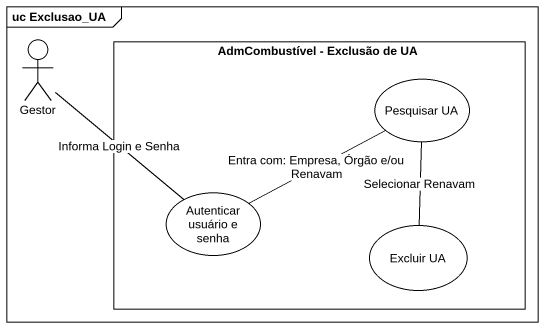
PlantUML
@startuml
mainframe uc Exclusao_UA
actor Gestor
rectangle "AdmCombustível - Exclusão de UA" as AdmCombustível_Exclusão_de {
  usecase "Pesquisar UA" as Pesquisar_UA
  usecase "Autenticar usuário e senha" as Autenticar_usuário_e_senha
  usecase "Excluir UA" as Excluir_UA
}
Gestor -- Autenticar_usuário_e_senha : Informa Login e Senha
Pesquisar_UA -- Excluir_UA : Selecionar Renavam
Autenticar_usuário_e_senha -right- Pesquisar_UA : Entra com: Empresa, Órgão e/ou Renavam
@enduml
